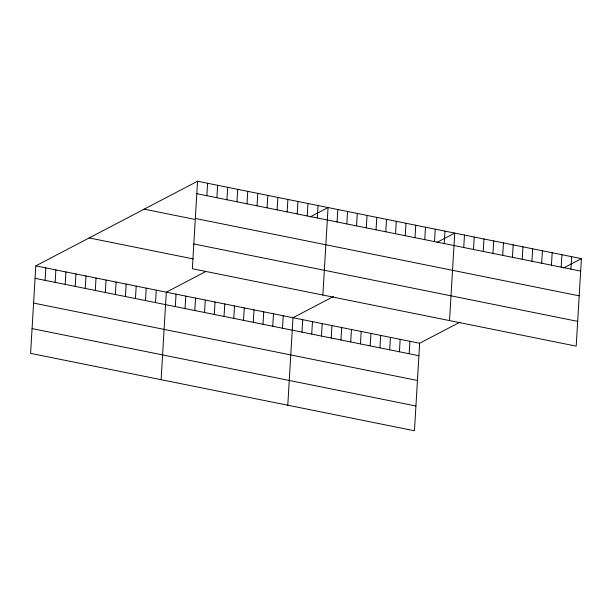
<?xml version="1.0" encoding="UTF-8"?>
<svg xmlns="http://www.w3.org/2000/svg" width="612" height="612" viewBox="0 0 612 612"><rect width="100%" height="100%" fill="white"/><g stroke="black" fill="none" stroke-linecap="round" stroke-linejoin="round"><path stroke-width="0.92" d="M197.546 181.236L192.352 268.737L576.198 346.132L581.4 258.631L197.546 181.236L35.802 265.868L30.6 353.369L414.454 430.764L419.648 343.263L460.086 322.103M45.097 280.342L45.839 267.895M55.141 282.369L55.876 269.915M65.178 284.389L65.92 271.942M75.215 286.416L75.957 273.962M85.252 288.436L85.994 275.989M95.296 290.463L96.03 278.016M105.333 292.49L106.075 280.036M115.37 294.51L116.112 282.063M125.414 296.537L126.149 284.083M135.451 298.557L136.193 286.11M145.488 300.584L146.23 288.137M155.532 302.603L156.267 290.157M161.109 379.685L166.311 292.184L205.127 271.873M175.315 306.597L176.049 294.15M185.054 308.563L185.796 296.109M194.8 310.529L195.542 298.075M206.848 195.71L207.583 183.256M204.546 312.487L205.288 300.041M216.885 197.73L217.627 185.283M214.292 314.453L215.026 302.007M226.922 199.757L227.664 187.31M224.03 316.419L224.772 303.973M236.966 201.784L237.701 189.33M233.776 318.385L234.518 305.939M247.003 203.804L247.745 191.357M243.522 320.351L244.257 307.897M257.04 205.831L257.782 193.377M253.269 322.31L254.003 309.863M267.084 207.85L267.819 195.404M263.007 324.276L263.749 311.829M277.121 209.878L277.863 197.431M272.753 326.242L273.495 313.795M287.158 211.905L287.9 199.451M282.499 328.208L283.234 315.761M297.202 213.925L297.937 201.478M287.785 405.228L292.98 317.72L333.418 296.568M307.239 215.952L307.981 203.498M301.984 332.132L302.726 319.686M317.276 217.971L318.018 205.525M311.73 334.098L312.472 321.652M322.861 295.053L328.055 207.552L310.261 216.862M321.476 336.065L322.21 323.618M337.059 221.965L337.801 209.511M331.214 338.031L331.956 325.584M346.805 223.931L347.547 211.477M340.961 339.997L341.703 327.542M356.551 225.889L357.286 213.443M350.707 341.963L351.441 329.508M366.29 227.855L367.032 215.409M360.445 343.921L361.187 331.475M376.036 229.821L376.778 217.375M370.191 345.887L370.933 333.441M385.782 231.787L386.524 219.341M379.937 347.853L380.679 335.407M395.528 233.753L396.262 221.299M389.683 349.819L390.418 337.373M405.266 235.712L406.008 223.265M399.422 351.785L400.164 339.331M415.012 237.678L415.755 225.231M409.168 353.744L409.91 341.297M424.759 239.644L425.493 227.197M434.497 241.61L435.239 229.163M444.243 243.576L444.985 231.122M449.529 320.589L454.731 233.088L436.937 242.398M463.735 247.5L464.47 235.054M473.474 249.467L474.216 237.02M483.22 251.433L483.962 238.986M492.966 253.399L493.708 240.944M502.712 255.365L503.447 242.91M512.451 257.323L513.193 244.877M522.197 259.289L522.939 246.843M531.943 261.255L532.677 248.809M541.681 263.221L542.423 250.775M551.427 265.187L552.169 252.733M561.173 267.146L561.915 254.699M570.919 269.112L571.654 256.665M563.606 267.941L581.4 258.631M196.804 193.683L580.658 271.078M195.335 218.453L579.189 295.848M144.172 209.166L194.364 219.287M193.82 243.966L577.674 321.361M89.176 237.938L193.216 258.914M35.802 265.868L419.648 343.263M35.06 278.315L418.914 355.71M33.591 303.085L417.438 380.48M32.069 328.606L415.923 406.001"/></g></svg>
